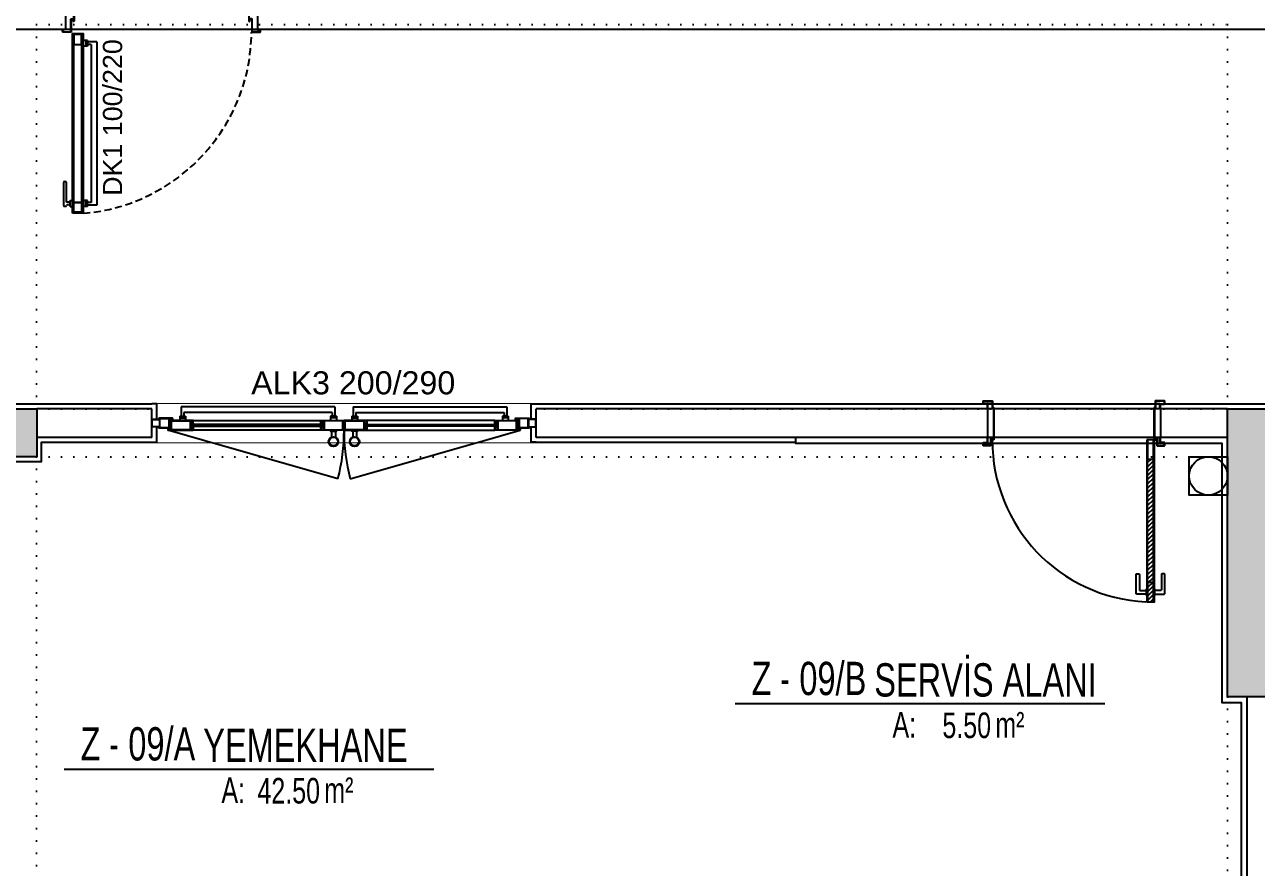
# Model space of a CAD drawing. Header units: inches. Extents: x 21 to 32698, y 13 to 3712.
# Drawn here: x 3990 to 4632, y 1423 to 1862 of the extents above; entities that cross this region are included whole.
import ezdxf
from ezdxf.enums import TextEntityAlignment as Align

# ---------------------------------------------------------------- set-up
doc = ezdxf.new("R2010")
doc.units = ezdxf.units.IN
doc.header["$MEASUREMENT"] = 0
doc.set_wipeout_variables(frame=1)
doc.linetypes.add('( Hidden )', pattern=[0.375, 0.25, -0.125])
doc.linetypes.add('DOT', pattern=[6.35, 0, -6.35])
for name, color, linetype, lineweight in [('Z_MİM_-KM-AREA-IDEN', 8, 'Continuous', 25), ('Z_MİM_-KM-BEAM-RAY', 8, 'DOT', 25), ('Z_MİM_-KM-CERAMIC-09', 8, 'Continuous', 25), ('Z_MİM_-KM-DOOR', 8, 'Continuous', 25), ('Z_MİM_-KM-DOOR-1', 8, 'Continuous', 25), ('Z_MİM_-KM-DOOR-FRAM', 8, 'Continuous', 25), ('Z_MİM_-KM-DOOR-IDEN', 8, 'Continuous', 25), ('Z_MİM_-KM-GLAZ', 8, 'Continuous', 25), ('Z_MİM_-KM-GLAZ-1', 8, 'Continuous', 25), ('Z_MİM_-KM-GLAZ-CWMG-1', 8, 'Continuous', 25), ('Z_MİM_-KM-GLAZ-IDEN', 8, 'Continuous', 25), ('Z_MİM_-KM-IRON-05', 8, 'Continuous', 25), ('Z_MİM_-KM-PATTERN-00', 8, 'Continuous', 25), ('Z_MİM_-KM-PATTERN-STRC', 8, 'Continuous', 25), ('Z_MİM_-KM-SHAFT', 8, 'Continuous', 25), ('Z_MİM_-KM-STRC-CONCRETE', 8, 'Continuous', 25), ('Z_MİM_-KM-WALL', 8, 'Continuous', 25), ('Z_MİM_-KM-WALL-PL', 8, 'Continuous', 25), ('Z_MİM_-KM-WALL-PLASTER', 8, 'Continuous', 25), ('Z_MİM_FITIL', 8, 'Continuous', 25)]:
    doc.layers.add(name, color=color, linetype=linetype, lineweight=lineweight)
doc.styles.add('Arial_4', font='arial.ttf', dxfattribs={"height": 10})
doc.styles.add('MAH', font='arial.ttf', dxfattribs={"width": 0.8, "height": 17.5})
doc.styles.add('STYLE1', font='arial.ttf', dxfattribs={"height": 1})

# ---------------------------------------------------------------- blocks, each defined once
blk = doc.blocks.new('-KM_Kolon_ZK')
at = {"layer": 'Z_MİM_-KM-PATTERN-STRC'}
for points in [[(515, 680), (665, 680), (665, 655), (515, 655)], [(1285, 680), (1310, 680), (1310, 530), (1285, 530)]]:
    blk.add_hatch(color=256, dxfattribs=at).paths.add_polyline_path(points, flags=0)
at = {"layer": 'Z_MİM_-KM-STRC-CONCRETE'}
for points in [[(515, 680), (665, 680), (665, 655), (515, 655)], [(1285, 680), (1310, 680), (1310, 530), (1285, 530)]]:
    blk.add_lwpolyline(points, close=True, dxfattribs=at)
blk = doc.blocks.new('*U155')
at = {"layer": 'Z_MİM_-KM-IRON-05'}
for p, q in [((12.3, -91.7), (12.3, -4.34)), ((16.4, -91.7), (16.4, -4.34)), ((18.6, -2.16), (17.1, -2.16)), ((18.6, -5.19), (17.1, -5.19)), ((18.6, -2.16), (18.6, -5.19)), ((19.41, -2.16), (18.7, -2.16)), ((19.41, -5.19), (18.71, -5.19)), ((19.41, -2.16), (19.41, -5.19)), ((24.3, -2.9), (19.41, -2.9)), ((21.3, -4.3), (19.41, -4.3)), ((21.3, -4.3), (21.3, -86.5)), ((24.3, -2.9), (24.3, -87.9)), ((7.02, -88.17), (7.02, -76.09)), ((7.42, -75.69), (8.08, -75.69)), ((8.48, -86.06), (8.48, -76.06)), ((7.42, -88.57), (8.08, -88.57)), ((10.3, -87.83), (8.88, -87.83)), ((10.3, -85.62), (11.6, -85.62)), ((10.3, -88.64), (10.3, -85.62)), ((10.3, -88.64), (11.6, -88.64)), ((18.6, -85.62), (17.1, -85.62)), ((18.6, -88.64), (17.1, -88.64)), ((18.6, -88.64), (18.6, -85.62)), ((19.41, -88.64), (18.7, -88.64)), ((19.41, -85.62), (18.71, -85.62)), ((19.41, -88.64), (19.41, -85.62)), ((21.3, -86.5), (19.41, -86.5)), ((24.3, -87.9), (19.41, -87.9)), ((16.9, -91.7), (11.8, -91.7))]:
    blk.add_line(p, q, dxfattribs=at)
blk.add_lwpolyline([(10.3, -86.43), (8.88, -86.43, -0.392814), (8.48, -86.06)], format="xyb", dxfattribs=at)
for points in [[(16.4, -86.46), (16.4, -91.7), (12.3, -91.7), (12.3, -86.46)], [(16.34, -86.52), (16.34, -91.64), (12.36, -91.64), (12.36, -86.52)]]:
    blk.add_lwpolyline(points, close=True, dxfattribs=at)
for centre, start, end in [((7.42, -76.09), 90, 180), ((8.08, -76.09), 4.21769, 90), ((7.42, -88.17), 180, 270), ((8.08, -88.17), 270, 355.78231), ((8.88, -88.23), 90, 175.78231)]:
    blk.add_arc(centre, 0.4, start, end, dxfattribs=at)
at = {"layer": 'Z_MİM_-KM-DOOR-IDEN', "color": 7, "insert": (27.42, -1.56, 0), "char_height": 10, "width": 89.9901, "attachment_point": 3, "rotation": 90, "style": 'STYLE1'}
blk.add_mtext('DK1 100/220', dxfattribs=at)
blk.add_wipeout([(107.95, 3), (7.95, 3), (7.95, 24.1), (107.95, 24.1)])
at = {"layer": 'Z_MİM_-KM-DOOR'}
for points in [[(11.75, 16.05), (11.95, 16.05), (11.95, 24.05), (10.95, 25.05), (6.85, 25.05, 0.414214), (6.45, 24.65), (6.45, 23.55), (6.65, 23.55), (6.65, 24.65, -0.414214), (6.85, 24.85), (10.87, 24.85), (11.75, 23.97), (11.75, 16.05)], [(104.15, 16.05), (103.95, 16.05), (103.95, 24.05), (104.95, 25.05), (109.05, 25.05, -0.414214), (109.45, 24.65), (109.45, 23.55), (109.25, 23.55), (109.25, 24.65, 0.414214), (109.05, 24.85), (105.03, 24.85), (104.15, 23.97), (104.15, 16.05)]]:
    blk.add_lwpolyline(points, format="xyb", dxfattribs=at)
for points in [[(12.15, 8, 1.015743), (12.25, 8), (12.25, 18.8, 1.000002), (12.15, 18.8), (12.15, 17.75), (11.95, 17.75), (11.95, 18.85, -0.414214), (12.15, 19.05), (12.25, 19.05, -0.414214), (12.45, 18.85), (12.45, 7.95, -0.414214), (12.25, 7.75), (12.15, 7.75, -0.414214), (11.95, 7.95), (11.95, 8.75, 0.414214), (11.85, 8.85), (11.05, 8.85, 0.414214), (10.95, 8.75), (10.95, 2.35, -0.414214), (10.65, 2.05), (6.85, 2.05, -0.414214), (6.45, 2.45), (6.45, 3.55), (6.65, 3.55), (6.65, 2.45, 0.414214), (6.85, 2.25), (10.65, 2.25, 0.414214), (10.75, 2.35), (10.75, 8.75, -0.414214), (11.05, 9.05), (11.85, 9.05, -0.414214), (12.15, 8.75)], [(103.75, 8, -1.015743), (103.65, 8), (103.65, 18.8, -1.000002), (103.75, 18.8), (103.75, 17.75), (103.95, 17.75), (103.95, 18.85, 0.414214), (103.75, 19.05), (103.65, 19.05, 0.414214), (103.45, 18.85), (103.45, 7.95, 0.414214), (103.65, 7.75), (103.75, 7.75, 0.414214), (103.95, 7.95), (103.95, 8.75, -0.414214), (104.05, 8.85), (104.85, 8.85, -0.414214), (104.95, 8.75), (104.95, 2.35, 0.414214), (105.25, 2.05), (109.05, 2.05, 0.414214), (109.45, 2.45), (109.45, 3.55), (109.25, 3.55), (109.25, 2.45, -0.414214), (109.05, 2.25), (105.25, 2.25, -0.414214), (105.15, 2.35), (105.15, 8.75, 0.414214), (104.85, 9.05), (104.05, 9.05, 0.414214), (103.75, 8.75)]]:
    blk.add_lwpolyline(points, format="xyb", close=True, dxfattribs=at)
at = {"layer": 'Z_MİM_-KM-DOOR-FRAM', "linetype": '( Hidden )', "ltscale": 15}
blk.add_arc((9.53, 2.72), 95.22, 274.56126, 359.59578, dxfattribs=at)
at = {"layer": 'Z_MİM_-KM-IRON-05'}
blk.add_line((16.9, 0.9), (11.8, 0.9), dxfattribs=at)
for points in [[(11.6, -92.2), (11.6, 1.4), (17.1, 1.4), (17.1, -92.2)], [(16.9, 1.2), (16.9, -92), (11.8, -92), (11.8, 1.2)], [(16.4, -4.34), (16.4, 0.9), (12.3, 0.9), (12.3, -4.34)], [(16.34, -4.28), (16.34, 0.84), (12.36, 0.84), (12.36, -4.28)]]:
    blk.add_lwpolyline(points, close=True, dxfattribs=at)
at = {"layer": 'Z_MİM_-KM-WALL'}
for p, q in [((7.95, 21.05), (7.95, 6.05)), ((107.95, 21.05), (107.95, 6.05))]:
    blk.add_line(p, q, dxfattribs=at)
at = {"layer": 'Z_MİM_-KM-WALL-PLASTER'}
for points in [[(7.95, 21.05), (7.95, 23.55), (6.55, 23.55)], [(107.95, 21.05), (107.95, 23.55), (109.35, 23.55)], [(7.95, 6.05), (7.95, 3.55), (6.55, 3.55)], [(107.95, 6.05), (107.95, 3.55), (109.35, 3.55)]]:
    blk.add_lwpolyline(points, dxfattribs=at)
blk = doc.blocks.new('-KM_Baca_20_20')
at = {"layer": 'Z_MİM_-KM-SHAFT'}
blk.add_lwpolyline([(7744.12, 1199.75), (7764.12, 1199.75), (7764.12, 1179.75), (7744.12, 1179.75)], close=True, dxfattribs=at)
blk.add_circle((7754.12, 1189.75), 10, dxfattribs=at)
blk = doc.blocks.new('*U177')
at = {"layer": 'Z_MİM_-KM-PATTERN-00'}
h = blk.add_hatch(dxfattribs=at)
h.set_pattern_fill('ANSI31', color=256, scale=0.5, angle=180, style=0)
h.set_pattern_definition([(45, (0, 0), (-1.122532, 1.122532), [])])
h.paths.add_polyline_path([(-93.4, 11.1), (-93.4, 85.48), (-96.4, 85.48), (-96.4, 11.1)])
at = {"layer": 'Z_MİM_-KM-DOOR-1'}
for p, q in [((-96.9, 82.21), (-97.08, 82.21)), ((-97.08, 82.21), (-97.08, 78.75)), ((-97.08, 78.75), (-96.9, 78.75)), ((-92.9, 82.21), (-92.72, 82.21)), ((-92.72, 78.75), (-92.9, 78.75)), ((-92.72, 82.21), (-92.72, 78.75)), ((-96.4, 75.48), (-96.4, 11.1)), ((-93.4, 75.48), (-93.4, 11.1))]:
    blk.add_line(p, q, dxfattribs=at)
blk.add_lwpolyline([(-96.4, 85.48), (-96.4, 75.48), (-93.4, 75.48), (-93.4, 85.48)], close=True, dxfattribs=at)
for points in [[(-97.08, 81.39), (-102, 81.39, 0.414214), (-102.36, 81.03), (-102.36, 71.29, 0.414214), (-102, 70.92), (-100.91, 70.92, 0.414214), (-100.54, 71.29), (-100.54, 79.21, -0.414214), (-100.18, 79.57), (-97.08, 79.57)], [(-92.72, 81.39), (-87.71, 81.39, -0.414214), (-87.35, 81.03), (-87.35, 71.29, -0.414214), (-87.71, 70.92), (-88.8, 70.92, -0.414214), (-89.17, 71.29), (-89.17, 79.21, 0.414214), (-89.53, 79.57), (-92.72, 79.57)]]:
    blk.add_lwpolyline(points, format="xyb", dxfattribs=at)
blk.add_wipeout([(-10, 3.5), (-10, -18.5), (-99.8, -18.7), (-99.8, 3.7)])
for points in [[(-92.9, 1.1), (-92.9, 85.48), (-96.9, 85.48), (-96.9, 1.1)], [(-96.4, 11.1), (-96.4, 1.1), (-93.4, 1.1), (-93.4, 11.1)]]:
    blk.add_lwpolyline(points, close=True, dxfattribs=at)
for points in [[(-100, -15), (-100, -17.5), (-102, -17.5, 0.414214), (-102.3, -17.8), (-102.3, -18.9, 0.414214), (-102, -19.2), (-97.6, -19.2, 0.414214), (-97.3, -18.9), (-97.3, -15.7), (-96.95, -15.7, 0.414214), (-96.7, -15.45), (-96.7, 0.9, 0.414214), (-96.9, 1.1), (-97.48, 1.1, 0.458526), (-97.58, 0.99), (-97.47, 0.21, -0.458526), (-97.57, 0.1), (-98.1, 0.1, -0.414214), (-98.2, 0.2), (-98.2, 3.9, 0.414214), (-98.5, 4.2), (-102, 4.2, 0.414214), (-102.3, 3.9), (-102.3, 2.8, 0.414214), (-102, 2.5), (-101.2, 2.5), (-100, 2.5), (-100, 0), (-100, 0)], [(-99.8, -15), (-99.8, -17.7), (-102, -17.7, 0.414214), (-102.1, -17.8), (-102.1, -18.9, 0.414214), (-102, -19), (-97.6, -19, 0.414214), (-97.5, -18.9), (-97.5, -15.5), (-96.95, -15.5, 0.414214), (-96.9, -15.45), (-96.9, 0.9), (-97.37, 0.9), (-97.27, 0.24, -0.458526), (-97.57, -0.1), (-98.1, -0.1, -0.414214), (-98.4, 0.2), (-98.4, 3.9, 0.414214), (-98.5, 4), (-102, 4, 0.414214), (-102.1, 3.9), (-102.1, 2.8, 0.414214), (-102, 2.7), (-101.2, 2.7), (-99.8, 2.7), (-99.8, 0)], [(-10, -15), (-10, -17.5), (-8, -17.5, -0.414214), (-7.7, -17.8), (-7.7, -18.9, -0.414214), (-8, -19.2), (-12.4, -19.2, -0.414214), (-12.7, -18.9), (-12.7, -15.7), (-13.05, -15.7, -0.414214), (-13.3, -15.45), (-13.3, 0.9, -0.414214), (-13.1, 1.1), (-12.52, 1.1, -0.458526), (-12.42, 0.99), (-12.53, 0.21, 0.458526), (-12.43, 0.1), (-11.9, 0.1, 0.414214), (-11.8, 0.2), (-11.8, 3.9, -0.414214), (-11.5, 4.2), (-8, 4.2, -0.414214), (-7.7, 3.9), (-7.7, 2.8, -0.414214), (-8, 2.5), (-8.8, 2.5), (-10, 2.5), (-10, 0), (-10, 0)], [(-10.2, -15), (-10.2, -17.7), (-8, -17.7, -0.414214), (-7.9, -17.8), (-7.9, -18.9, -0.414214), (-8, -19), (-12.4, -19, -0.414214), (-12.5, -18.9), (-12.5, -15.5), (-13.05, -15.5, -0.414214), (-13.1, -15.45), (-13.1, 0.9), (-12.63, 0.9), (-12.73, 0.24, 0.458526), (-12.43, -0.1), (-11.9, -0.1, 0.414214), (-11.6, 0.2), (-11.6, 3.9, -0.414214), (-11.5, 4), (-8, 4, -0.414214), (-7.9, 3.9), (-7.9, 2.8, -0.414214), (-8, 2.7), (-8.8, 2.7), (-10.2, 2.7), (-10.2, 0)]]:
    blk.add_lwpolyline(points, format="xyb", dxfattribs=at)
at = {"layer": 'Z_MİM_-KM-DOOR-FRAM', "ltscale": 0.2}
blk.add_arc((-96.64, 1.46), 84.12, 359.86579, 87.11607, dxfattribs=at)
at = {"layer": 'Z_MİM_-KM-WALL'}
for p, q in [((-100, -15), (-100, 0)), ((-10, -15), (-10, 0))]:
    blk.add_line(p, q, dxfattribs=at)
blk = doc.blocks.new('-KM_Kiriş İzi_ZK')
at = {"layer": 'Z_MİM_-KM-BEAM-RAY'}
for p, q in [((665, 880), (1285, 880)), ((665, 880), (665, 680)), ((1285, 880), (1285, 680)), ((665, 680), (1285, 680)), ((665, 655), (1285, 655)), ((665, 655), (665, 45)), ((1285, 530), (1285, 370))]:
    blk.add_line(p, q, dxfattribs=at)
blk = doc.blocks.new('*U121')
blk.add_line((0, 0), (192.45, 0))
at = {"color": 7, "style": 'MAH', "width": 0.6}
blk.add_text('-', height=17.07, dxfattribs=at).set_placement((25.99, 13.11), align=Align.MIDDLE_CENTER)
at = {"color": 7, "style": 'Arial_4', "width": 0.7}
for s, p in [('A:', (81.91, -17.69)), ('m² ', (135.42, -17.69))]:
    blk.add_text(s, height=13.333, dxfattribs=at).set_placement(p)
for tag, p in [('K', (8.57, 13.11)), ('00', (33.43, 13.11)), ('MAHALADI', (72.42, 12.35))]:
    blk.add_attdef(tag, text='', height=17.33, dxfattribs=at).set_placement(p, align=Align.MIDDLE_LEFT)
blk.add_attdef('27.00', text='', height=13.33, dxfattribs=at).set_placement((133.25, -11.29), align=Align.MIDDLE_RIGHT)
blk = doc.blocks.new('A$Cf7260951')
at = {"layer": 'Z_MİM_-KM-GLAZ-IDEN', "color": 7, "linetype": 'Continuous', "ltscale": 2, "style": 'STYLE1'}
blk.add_text('ALK3 200/290', height=12, dxfattribs=at).set_placement((164.79, 43.97, 0), align=Align.CENTER)
blk.add_wipeout([(260, 38.99), (260, 18.99), (60, 18.99), (60, 38.99)])
at = {"layer": 'Z_MİM_-KM-DOOR-FRAM'}
for p, q in [((156.8, 0), (68.25, 25.36)), ((163.2, 0), (251.75, 25.36))]:
    blk.add_line(p, q, dxfattribs=at)
for centre, start, end in [((65.07, 24.46), 345.06776, 0.54436), ((254.93, 24.46), 179.45564, 194.93224)]:
    blk.add_arc(centre, 94.93, start, end, dxfattribs=at)
at = {"layer": 'Z_MİM_-KM-GLAZ'}
for points in [[(148.69, 28.26), (80.81, 28.26), (80.81, 27.86), (148.69, 27.86), (148.69, 28.26)], [(148.69, 27.86), (80.81, 27.86), (80.81, 27.46), (148.69, 27.46), (148.69, 27.86)], [(171.31, 28.26), (239.19, 28.26), (239.19, 27.86), (171.31, 27.86), (171.31, 28.26)], [(171.31, 27.86), (239.19, 27.86), (239.19, 27.46), (171.31, 27.46), (171.31, 27.86)]]:
    blk.add_lwpolyline(points, dxfattribs=at)
at = {"layer": 'Z_MİM_-KM-GLAZ-1'}
for p, q in [((81.5, 30.36), (148, 30.36)), ((238.5, 30.36), (172, 30.36)), ((148, 25.36), (81.5, 25.36)), ((153.5, 24.86), (153.5, 21.65)), ((155.5, 24.86), (155.5, 21.65)), ((164.5, 24.86), (164.5, 21.65)), ((166.5, 24.86), (166.5, 21.65)), ((172, 25.36), (238.5, 25.36))]:
    blk.add_line(p, q, dxfattribs=at)
for points in [[(153, 25.36), (153, 24.86), (156, 24.86), (156, 25.36)], [(167, 25.36), (167, 24.86), (164, 24.86), (164, 25.36)]]:
    blk.add_lwpolyline(points, dxfattribs=at)
at = {"layer": 'Z_MİM_-KM-GLAZ-CWMG-1'}
for points in [[(60, 30.99), (64, 30.99), (64, 26.99), (60, 26.99), (60, 30.99)], [(68.88, 31.36), (68.88, 26.61), (64.13, 26.61), (64.13, 31.36), (68.88, 31.36)], [(70.13, 25.49), (70.13, 30.24), (79.88, 30.24), (79.88, 25.49), (70.13, 25.49)], [(80, 30.24), (80, 29.83), (81.38, 29.83), (81.38, 30.24), (80, 30.24)], [(80, 25.49), (80, 26.71), (81.38, 26.71), (81.38, 25.49), (80, 25.49)], [(80.94, 28.61), (80.81, 28.61), (80.81, 28.26), (81.31, 28.26), (81.31, 28.61), (81.19, 28.61), (81.19, 28.71), (81.25, 28.84), (81.31, 28.84), (81.31, 28.9), (80.81, 28.9), (80.81, 28.84), (80.88, 28.84), (80.94, 28.71), (80.94, 28.61)], [(80.94, 27.11), (80.81, 27.11), (80.81, 27.46), (81.31, 27.46), (81.31, 27.11), (81.19, 27.11), (81.19, 27.01), (81.25, 26.89), (81.31, 26.89), (81.31, 26.83), (80.81, 26.83), (80.81, 26.89), (80.88, 26.89), (80.94, 27.01), (80.94, 27.11)], [(148.69, 27.86), (148.69, 27.86), (147.69, 27.86), (147.69, 27.86), (148.69, 27.86)], [(149.5, 30.24), (149.5, 29.06), (148.13, 29.06), (148.13, 30.24), (149.5, 30.24)], [(149.5, 25.49), (149.5, 26.71), (148.13, 26.71), (148.13, 25.49), (149.5, 25.49)], [(159.38, 25.49), (159.38, 30.24), (149.63, 30.24), (149.63, 25.49), (159.38, 25.49)], [(160.63, 25.49), (160.63, 30.24), (170.38, 30.24), (170.38, 25.49), (160.63, 25.49)], [(170.5, 30.24), (170.5, 29.02), (171.88, 29.02), (171.88, 30.24), (170.5, 30.24)], [(170.5, 25.49), (170.5, 26.71), (171.88, 26.71), (171.88, 25.49), (170.5, 25.49)], [(240, 30.24), (240, 29.02), (238.63, 29.02), (238.63, 30.24), (240, 30.24)], [(240, 25.49), (240, 26.71), (238.63, 26.71), (238.63, 25.49), (240, 25.49)], [(249.88, 25.49), (249.88, 30.24), (240.13, 30.24), (240.13, 25.49), (249.88, 25.49)], [(251.13, 31.36), (251.13, 26.61), (255.88, 26.61), (255.88, 31.36), (251.13, 31.36)], [(260, 30.99), (256, 30.99), (256, 26.99), (260, 26.99), (260, 30.99)]]:
    blk.add_lwpolyline(points, dxfattribs=at)
for points in [[(60.13, 30.86), (63.88, 30.86), (63.88, 27.11), (60.13, 27.11)], [(63.5, 31.49), (63.5, 31.24), (63.56, 31.11), (63.63, 31.11), (63.63, 31.36), (64, 31.36), (64, 26.61), (63.63, 26.61), (63.63, 26.86), (63.56, 26.86), (63.5, 26.74), (63.5, 26.49), (69.5, 26.49), (69.5, 26.99), (69.44, 27.11), (69.38, 27.11), (69.38, 26.61), (69, 26.61), (69, 28.61), (69.38, 28.61), (69.38, 28.11), (69.44, 28.11), (69.5, 28.24), (69.5, 28.74), (69, 28.74), (69, 31.36), (69.5, 31.36), (69.5, 30.86), (69.75, 30.86), (69.88, 30.93), (69.88, 30.99), (69.63, 30.99), (69.63, 31.36), (70.63, 31.36), (70.63, 30.99), (70.38, 30.99), (70.38, 30.93), (70.5, 30.86), (70.75, 30.86), (70.75, 31.49)], [(68.25, 25.36), (81.5, 25.36), (81.5, 27.08), (81.38, 27.08), (81.38, 26.83), (80.75, 26.83), (80.75, 27.08), (80.63, 27.08), (80.63, 26.83), (80, 26.83), (80, 28.9), (80.63, 28.9), (80.63, 28.65), (80.75, 28.65), (80.75, 28.9), (81.38, 28.9), (81.38, 28.65), (81.5, 28.65), (81.5, 30.36), (69.5, 30.36), (69.5, 29.86), (69.56, 29.74), (69.63, 29.74), (69.63, 30.24), (70, 30.24), (70, 26.61), (69.63, 26.61), (69.63, 27.11), (69.56, 27.11), (69.5, 26.99), (69.5, 26.49), (70, 26.49), (70, 25.49), (69.5, 25.49), (69.5, 25.99), (69.25, 25.99), (69.13, 25.93), (69.13, 25.86), (69.38, 25.86), (69.38, 25.49), (68.38, 25.49), (68.38, 25.86), (68.63, 25.86), (68.63, 25.93), (68.5, 25.99), (68.25, 25.99)], [(160, 25.36), (148, 25.36), (148, 27.08), (148.13, 27.08), (148.13, 26.83), (148.75, 26.83), (148.75, 27.08), (148.88, 27.08), (148.88, 26.83), (149.5, 26.83), (149.5, 28.9), (148.88, 28.9), (148.88, 28.65), (148.75, 28.65), (148.75, 28.9), (148.13, 28.9), (148.13, 28.65), (148, 28.65), (148, 30.36), (160, 30.36), (160, 29.86), (159.94, 29.74), (159.88, 29.74), (159.88, 30.24), (159.5, 30.24), (159.5, 25.49), (159.88, 25.49), (159.88, 25.99), (159.94, 25.99), (160, 25.86)], [(160, 25.36), (172, 25.36), (172, 27.08), (171.88, 27.08), (171.88, 26.83), (171.25, 26.83), (171.25, 27.08), (171.13, 27.08), (171.13, 26.83), (170.5, 26.83), (170.5, 28.9), (171.13, 28.9), (171.13, 28.65), (171.25, 28.65), (171.25, 28.9), (171.88, 28.9), (171.88, 28.65), (172, 28.65), (172, 30.36), (160, 30.36), (160, 29.86), (160.06, 29.74), (160.13, 29.74), (160.13, 30.24), (160.5, 30.24), (160.5, 25.49), (160.13, 25.49), (160.13, 25.99), (160.06, 25.99), (160, 25.86)], [(251.75, 25.36), (238.5, 25.36), (238.5, 27.08), (238.63, 27.08), (238.63, 26.83), (239.25, 26.83), (239.25, 27.08), (239.38, 27.08), (239.38, 26.83), (240, 26.83), (240, 28.9), (239.38, 28.9), (239.38, 28.65), (239.25, 28.65), (239.25, 28.9), (238.63, 28.9), (238.63, 28.65), (238.5, 28.65), (238.5, 30.36), (250.5, 30.36), (250.5, 29.86), (250.44, 29.74), (250.38, 29.74), (250.38, 30.24), (250, 30.24), (250, 26.61), (250.38, 26.61), (250.38, 27.11), (250.44, 27.11), (250.5, 26.99), (250.5, 26.49), (250, 26.49), (250, 25.49), (250.5, 25.49), (250.5, 25.99), (250.75, 25.99), (250.88, 25.93), (250.88, 25.86), (250.63, 25.86), (250.63, 25.49), (251.63, 25.49), (251.63, 25.86), (251.38, 25.86), (251.38, 25.93), (251.5, 25.99), (251.75, 25.99)], [(256.5, 31.49), (256.5, 31.24), (256.44, 31.11), (256.38, 31.11), (256.38, 31.36), (256, 31.36), (256, 26.61), (256.38, 26.61), (256.38, 26.86), (256.44, 26.86), (256.5, 26.74), (256.5, 26.49), (250.5, 26.49), (250.5, 26.99), (250.56, 27.11), (250.63, 27.11), (250.63, 26.61), (251, 26.61), (251, 28.61), (250.63, 28.61), (250.63, 28.11), (250.56, 28.11), (250.5, 28.24), (250.5, 28.74), (251, 28.74), (251, 31.36), (250.5, 31.36), (250.5, 30.86), (250.25, 30.86), (250.13, 30.93), (250.13, 30.99), (250.38, 30.99), (250.38, 31.36), (249.38, 31.36), (249.38, 30.99), (249.63, 30.99), (249.63, 30.93), (249.5, 30.86), (249.25, 30.86), (249.25, 31.49)], [(259.88, 30.86), (256.13, 30.86), (256.13, 27.11), (259.88, 27.11)]]:
    blk.add_lwpolyline(points, close=True, dxfattribs=at)
for points in [[(80.98, 28.35), (80.91, 28.35, -0.414214), (80.9, 28.36), (80.9, 28.51, -0.414214), (80.91, 28.52), (80.98, 28.52, -0.414214), (80.99, 28.51), (80.99, 28.36, -0.414214)], [(80.98, 27.37), (80.91, 27.37, 0.414214), (80.9, 27.36), (80.9, 27.21, 0.414214), (80.91, 27.2), (80.98, 27.2, 0.414214), (80.99, 27.21), (80.99, 27.36, 0.414214)], [(81.15, 28.35), (81.21, 28.35, 0.414214), (81.22, 28.36), (81.22, 28.51, 0.414214), (81.21, 28.52), (81.15, 28.52, 0.414214), (81.14, 28.51), (81.14, 28.36, 0.414214)], [(81.15, 27.37), (81.21, 27.37, -0.414214), (81.22, 27.36), (81.22, 27.21, -0.414214), (81.21, 27.2), (81.15, 27.2, -0.414214), (81.14, 27.21), (81.14, 27.36, -0.414214)]]:
    blk.add_lwpolyline(points, format="xyb", close=True, dxfattribs=at)
for centre, radius in [((154.5, 19.36), 2.5), ((154.5, 19.36), 2.25), ((165.5, 19.36), 2.5), ((165.5, 19.36), 2.25)]:
    blk.add_circle(centre, radius, dxfattribs=at)
at = {"layer": 'Z_MİM_-KM-IRON-05'}
for p, q in [((74.48, 32.55), (77.5, 32.55)), ((74.48, 32.55), (74.48, 31.84)), ((155.26, 37.44), (75.22, 37.44)), ((75.22, 37.44), (75.22, 32.55)), ((153.86, 34.44), (76.62, 34.44)), ((76.62, 34.44), (76.62, 32.55)), ((77.5, 32.55), (77.5, 31.85)), ((156, 32.55), (152.98, 32.55)), ((152.98, 32.55), (152.98, 31.85)), ((153.86, 34.44), (153.86, 32.55)), ((155.26, 37.44), (155.26, 32.55)), ((156, 32.55), (156, 31.84)), ((164, 32.55), (167.02, 32.55)), ((164, 32.55), (164, 31.84)), ((164.74, 37.44), (244.78, 37.44)), ((164.74, 37.44), (164.74, 32.55)), ((166.14, 34.44), (243.38, 34.44)), ((166.14, 34.44), (166.14, 32.55)), ((167.02, 32.55), (167.02, 31.85)), ((245.52, 32.55), (242.5, 32.55)), ((242.5, 32.55), (242.5, 31.85)), ((243.38, 34.44), (243.38, 32.55)), ((244.78, 37.44), (244.78, 32.55)), ((245.52, 32.55), (245.52, 31.84)), ((74.48, 31.74), (77.5, 31.74)), ((74.48, 31.74), (74.48, 30.24)), ((77.5, 31.74), (77.5, 30.24)), ((156, 31.74), (152.98, 31.74)), ((152.98, 31.74), (152.98, 30.24)), ((156, 31.74), (156, 30.24)), ((164, 31.74), (167.02, 31.74)), ((164, 31.74), (164, 30.24)), ((167.02, 31.74), (167.02, 30.24)), ((245.52, 31.74), (242.5, 31.74)), ((242.5, 31.74), (242.5, 30.24)), ((245.52, 31.74), (245.52, 30.24))]:
    blk.add_line(p, q, dxfattribs=at)
at = {"layer": 'Z_MİM_-KM-WALL-PL'}
for p, q in [((60, 21.49), (60, 36.49)), ((260, 21.49), (260, 36.49))]:
    blk.add_line(p, q, dxfattribs=at)
at = {"layer": 'Z_MİM_-KM-WALL-PLASTER'}
for points in [[(62.5, 30.86), (62.5, 38.99), (60, 38.99)], [(257.5, 30.86), (257.5, 38.99), (260, 38.99)], [(60, 18.99), (62.5, 18.99), (62.5, 27.11)], [(260, 18.99), (257.5, 18.99), (257.5, 27.11)]]:
    blk.add_lwpolyline(points, dxfattribs=at)
at = {"layer": 'Z_MİM_FITIL'}
for points in [[(68.75, 26.14), (68.63, 26.14), (68.63, 26.49), (69.13, 26.49), (69.13, 26.14), (69, 26.14), (69, 25.93), (69.06, 25.55), (69.13, 25.55), (69.13, 25.49), (68.63, 25.49), (68.63, 25.55), (68.69, 25.55), (68.75, 25.93), (68.75, 26.14)], [(70, 30.71), (69.88, 30.71), (69.88, 30.36), (70.38, 30.36), (70.38, 30.71), (70.25, 30.71), (70.25, 30.93), (70.31, 31.3), (70.38, 31.3), (70.38, 31.36), (69.88, 31.36), (69.88, 31.3), (69.94, 31.3), (70, 30.93), (70, 30.71)], [(148.56, 28.61), (148.69, 28.61), (148.69, 28.26), (148.19, 28.26), (148.19, 28.61), (148.31, 28.61), (148.31, 28.71), (148.25, 28.84), (148.19, 28.84), (148.19, 28.9), (148.69, 28.9), (148.69, 28.84), (148.63, 28.84), (148.56, 28.71), (148.56, 28.61)], [(148.56, 27.11), (148.69, 27.11), (148.69, 27.46), (148.19, 27.46), (148.19, 27.11), (148.31, 27.11), (148.31, 27.01), (148.25, 26.89), (148.19, 26.89), (148.19, 26.83), (148.69, 26.83), (148.69, 26.89), (148.63, 26.89), (148.56, 27.01), (148.56, 27.11)], [(171.44, 28.61), (171.31, 28.61), (171.31, 28.26), (171.81, 28.26), (171.81, 28.61), (171.69, 28.61), (171.69, 28.71), (171.75, 28.84), (171.81, 28.84), (171.81, 28.9), (171.31, 28.9), (171.31, 28.84), (171.38, 28.84), (171.44, 28.71), (171.44, 28.61)], [(239.06, 28.61), (239.19, 28.61), (239.19, 28.26), (238.69, 28.26), (238.69, 28.61), (238.81, 28.61), (238.81, 28.71), (238.75, 28.84), (238.69, 28.84), (238.69, 28.9), (239.19, 28.9), (239.19, 28.84), (239.13, 28.84), (239.06, 28.71), (239.06, 28.61)], [(239.06, 27.11), (239.19, 27.11), (239.19, 27.46), (238.69, 27.46), (238.69, 27.11), (238.81, 27.11), (238.81, 27.01), (238.75, 26.89), (238.69, 26.89), (238.69, 26.83), (239.19, 26.83), (239.19, 26.89), (239.13, 26.89), (239.06, 27.01), (239.06, 27.11)], [(250, 30.71), (250.13, 30.71), (250.13, 30.36), (249.63, 30.36), (249.63, 30.71), (249.75, 30.71), (249.75, 30.93), (249.69, 31.3), (249.63, 31.3), (249.63, 31.36), (250.13, 31.36), (250.13, 31.3), (250.06, 31.3), (250, 30.93), (250, 30.71)], [(251.25, 26.14), (251.38, 26.14), (251.38, 26.49), (250.88, 26.49), (250.88, 26.14), (251, 26.14), (251, 25.93), (250.94, 25.55), (250.88, 25.55), (250.88, 25.49), (251.38, 25.49), (251.38, 25.55), (251.31, 25.55), (251.25, 25.93), (251.25, 26.14)]]:
    blk.add_lwpolyline(points, dxfattribs=at)
for points in [[(68.79, 26.4), (68.73, 26.4, 0.414214), (68.72, 26.39), (68.72, 26.24, 0.414214), (68.73, 26.23), (68.79, 26.23, 0.414214), (68.8, 26.24), (68.8, 26.39, 0.414214)], [(68.96, 26.4), (69.03, 26.4, -0.414214), (69.04, 26.39), (69.04, 26.24, -0.414214), (69.03, 26.23), (68.96, 26.23, -0.414214), (68.95, 26.24), (68.95, 26.39, -0.414214)], [(70.04, 30.45), (69.98, 30.45, -0.414214), (69.97, 30.46), (69.97, 30.61, -0.414214), (69.98, 30.62), (70.04, 30.62, -0.414214), (70.05, 30.61), (70.05, 30.46, -0.414214)], [(70.21, 30.45), (70.28, 30.45, 0.414214), (70.29, 30.46), (70.29, 30.61, 0.414214), (70.28, 30.62), (70.21, 30.62, 0.414214), (70.2, 30.61), (70.2, 30.46, 0.414214)], [(148.35, 28.35), (148.29, 28.35, -0.414214), (148.28, 28.36), (148.28, 28.51, -0.414214), (148.29, 28.52), (148.35, 28.52, -0.414214), (148.36, 28.51), (148.36, 28.36, -0.414214)], [(148.35, 27.37), (148.29, 27.37, 0.414214), (148.28, 27.36), (148.28, 27.21, 0.414214), (148.29, 27.2), (148.35, 27.2, 0.414214), (148.36, 27.21), (148.36, 27.36, 0.414214)], [(148.52, 28.35), (148.59, 28.35, 0.414214), (148.6, 28.36), (148.6, 28.51, 0.414214), (148.59, 28.52), (148.52, 28.52, 0.414214), (148.51, 28.51), (148.51, 28.36, 0.414214)], [(148.52, 27.37), (148.59, 27.37, -0.414214), (148.6, 27.36), (148.6, 27.21, -0.414214), (148.59, 27.2), (148.52, 27.2, -0.414214), (148.51, 27.21), (148.51, 27.36, -0.414214)], [(171.48, 28.35), (171.41, 28.35, -0.414214), (171.4, 28.36), (171.4, 28.51, -0.414214), (171.41, 28.52), (171.48, 28.52, -0.414214), (171.49, 28.51), (171.49, 28.36, -0.414214)], [(171.48, 27.37), (171.41, 27.37, 0.414214), (171.4, 27.36), (171.4, 27.21, 0.414214), (171.41, 27.2), (171.48, 27.2, 0.414214), (171.49, 27.21), (171.49, 27.36, 0.414214)], [(171.65, 28.35), (171.71, 28.35, 0.414214), (171.72, 28.36), (171.72, 28.51, 0.414214), (171.71, 28.52), (171.65, 28.52, 0.414214), (171.64, 28.51), (171.64, 28.36, 0.414214)], [(171.65, 27.37), (171.71, 27.37, -0.414214), (171.72, 27.36), (171.72, 27.21, -0.414214), (171.71, 27.2), (171.65, 27.2, -0.414214), (171.64, 27.21), (171.64, 27.36, -0.414214)], [(238.85, 28.35), (238.79, 28.35, -0.414214), (238.78, 28.36), (238.78, 28.51, -0.414214), (238.79, 28.52), (238.85, 28.52, -0.414214), (238.86, 28.51), (238.86, 28.36, -0.414214)], [(238.85, 27.37), (238.79, 27.37, 0.414214), (238.78, 27.36), (238.78, 27.21, 0.414214), (238.79, 27.2), (238.85, 27.2, 0.414214), (238.86, 27.21), (238.86, 27.36, 0.414214)], [(239.02, 28.35), (239.09, 28.35, 0.414214), (239.1, 28.36), (239.1, 28.51, 0.414214), (239.09, 28.52), (239.02, 28.52, 0.414214), (239.01, 28.51), (239.01, 28.36, 0.414214)], [(239.02, 27.37), (239.09, 27.37, -0.414214), (239.1, 27.36), (239.1, 27.21, -0.414214), (239.09, 27.2), (239.02, 27.2, -0.414214), (239.01, 27.21), (239.01, 27.36, -0.414214)], [(249.79, 30.45), (249.73, 30.45, -0.414214), (249.72, 30.46), (249.72, 30.61, -0.414214), (249.73, 30.62), (249.79, 30.62, -0.414214), (249.8, 30.61), (249.8, 30.46, -0.414214)], [(249.96, 30.45), (250.03, 30.45, 0.414214), (250.04, 30.46), (250.04, 30.61, 0.414214), (250.03, 30.62), (249.96, 30.62, 0.414214), (249.95, 30.61), (249.95, 30.46, 0.414214)], [(251.04, 26.4), (250.98, 26.4, 0.414214), (250.97, 26.39), (250.97, 26.24, 0.414214), (250.98, 26.23), (251.04, 26.23, 0.414214), (251.05, 26.24), (251.05, 26.39, 0.414214)], [(251.21, 26.4), (251.28, 26.4, -0.414214), (251.29, 26.39), (251.29, 26.24, -0.414214), (251.28, 26.23), (251.21, 26.23, -0.414214), (251.2, 26.24), (251.2, 26.39, -0.414214)]]:
    blk.add_lwpolyline(points, format="xyb", close=True, dxfattribs=at)
at = {"layer": 'Z_MİM_FITIL', "elevation": 0}
blk.add_lwpolyline([(171.44, 27.11), (171.31, 27.11), (171.31, 27.46), (171.81, 27.46), (171.81, 27.11), (171.69, 27.11), (171.69, 27.01), (171.75, 26.89), (171.81, 26.89), (171.81, 26.83), (171.31, 26.83), (171.31, 26.89), (171.38, 26.89), (171.44, 27.01), (171.44, 27.11)], dxfattribs=at)

msp = doc.modelspace()

# ---------------------------------------------------------------- linework, layer by layer
at = {"layer": 'Z_MİM_-KM-WALL-PL'}
msp.add_line((4626.76, 1512.08), (4626.76, 1352.08), dxfattribs=at)
at = {"layer": 'Z_MİM_-KM-WALL-PLASTER'}
msp.add_lwpolyline([(4389.26, 1357.08), (4389.26, 1004.58), (3999.26, 1004.58), (3999.26, 1029.58), (3894.26, 1029.58), (3894.26, 1004.58), (3729.26, 1004.58), (3729.26, 1644.58), (3844.26, 1644.58), (3844.26, 1634.58), (3999.26, 1634.58), (3999.26, 1644.58), (4391.76, 1644.58)], dxfattribs=at)

# ---------------------------------------------------------------- block references
at = {"layer": 'Z_MİM_-KM-AREA-IDEN'}
for p, values in [((4360.4, 1508.52), {'27.00': '5.50', '00': '09/B', 'K': 'Z', 'MAHALADI': 'SERVİS ALANI'}), ((4011.03, 1474.46), {'27.00': '42.50', '00': '09/A', 'K': 'Z', 'MAHALADI': 'YEMEKHANE'})]:
    msp.add_blockref('*U121', p, dxfattribs=at).add_auto_attribs(values)
at = {"layer": 'Z_MİM_-KM-SHAFT'}
msp.add_blockref('-KM_Baca_20_20', (-3147.37, 437.34), dxfattribs=at)
at = {"layer": 'Z_MİM_-KM-STRC-CONCRETE'}
msp.add_blockref('-KM_Kolon_ZK', (3331.76, 982.08), dxfattribs=at)

# ---------------------------------------------------------------- next in the draw order: block references
at = {"layer": 'Z_MİM_-KM-DOOR'}
msp.add_blockref('*U155', (4003.81, 1856.04), dxfattribs=at)
at = {"layer": 'Z_MİM_-KM-DOOR', "ltscale": 1.5, "rotation": 180}
msp.add_blockref('*U177', (4481.76, 1646.99), dxfattribs=at)

# ---------------------------------------------------------------- next in the draw order: linework, layer by layer
at = {"layer": 'Z_MİM_-KM-CERAMIC-09'}
msp.add_lwpolyline([(4391.76, 1647.08), (4391.76, 1644.08), (4613.76, 1644.08), (4613.76, 1509.08), (4623.76, 1509.08), (4623.76, 1410.08), (4388.76, 1410.08), (4388.76, 1357.08), (4391.76, 1357.08)], dxfattribs=at)
at = {"layer": 'Z_MİM_-KM-WALL-PL'}
for points in [[(4616.76, 1662.08), (3996.76, 1662.08)], [(4616.76, 1647.08), (3996.76, 1647.08)]]:
    msp.add_lwpolyline(points, dxfattribs=at)
at = {"layer": 'Z_MİM_-KM-WALL-PLASTER'}
for points in [[(6814.26, 1859.58), (5339.26, 1859.58), (5339.26, 1944.58), (5359.26, 1944.58), (5359.26, 1879.58), (5569.26, 1879.58), (5569.26, 2559.61), (5444.26, 2559.61), (5444.26, 2089.58), (5284.26, 2089.58), (5284.26, 2554.58), (4699.26, 2554.58), (4699.26, 2089.58), (4644.26, 2089.58), (4644.26, 1859.58), (3041.76, 1859.58)], [(3041.76, 1664.58), (4644.26, 1664.58), (4644.26, 1352.08)]]:
    msp.add_lwpolyline(points, dxfattribs=at)

# ---------------------------------------------------------------- next in the draw order: block references
at = {"layer": 'Z_MİM_-KM-BEAM-RAY'}
msp.add_blockref('-KM_Kiriş İzi_ZK', (3331.71, 982.08), dxfattribs=at)

# ---------------------------------------------------------------- next in the draw order: block references
at = {"layer": 'Z_MİM_-KM-GLAZ'}
msp.add_blockref('A$Cf7260951', (3996.76, 1625.59), dxfattribs=at)

doc.saveas('drawing.dxf')
